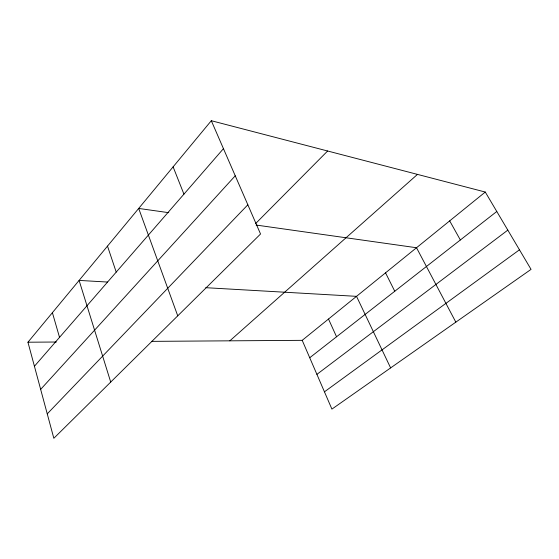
<?xml version="1.0" encoding="UTF-8"?>
<svg xmlns="http://www.w3.org/2000/svg" width="559" height="559" viewBox="0 0 559 559"><rect width="100%" height="100%" fill="white"/><g stroke="black" fill="none" stroke-linecap="round" stroke-linejoin="round"><path stroke-width="0.84" d="M211.309 120.716L260.543 234.011L53.832 438.284L27.95 342.213L211.309 120.716L485.275 192.044L531.05 269.368L331.913 409.111L302.209 340.333L151.51 341.367M34.427 366.257L223.453 148.659M40.653 389.378L235.241 175.792M47.249 413.856L247.84 204.79M255.617 223.565L327.623 151M229.84 340.829L417.482 174.394M302.209 340.333L485.275 192.044M309.728 357.746L496.783 211.484M316.904 374.362L507.817 230.126M324.444 391.824L519.465 249.803M27.95 342.213L56.368 342.017M107.58 282.05L79.105 280.415L110.717 382.07M205.754 287.689L356.523 296.34L390.622 367.92M168.755 212.686L138.695 208.437L177.741 315.842M256.099 225.046L416.518 247.742L455.837 322.152M449.688 220.875L460.35 239.972M385.535 272.841L394.766 291.253M328.503 319.035L336.546 336.777M173.115 166.848L183.932 194.148M107.503 246.114L116.216 272.1M52.399 312.684L59.527 337.356"/></g></svg>
